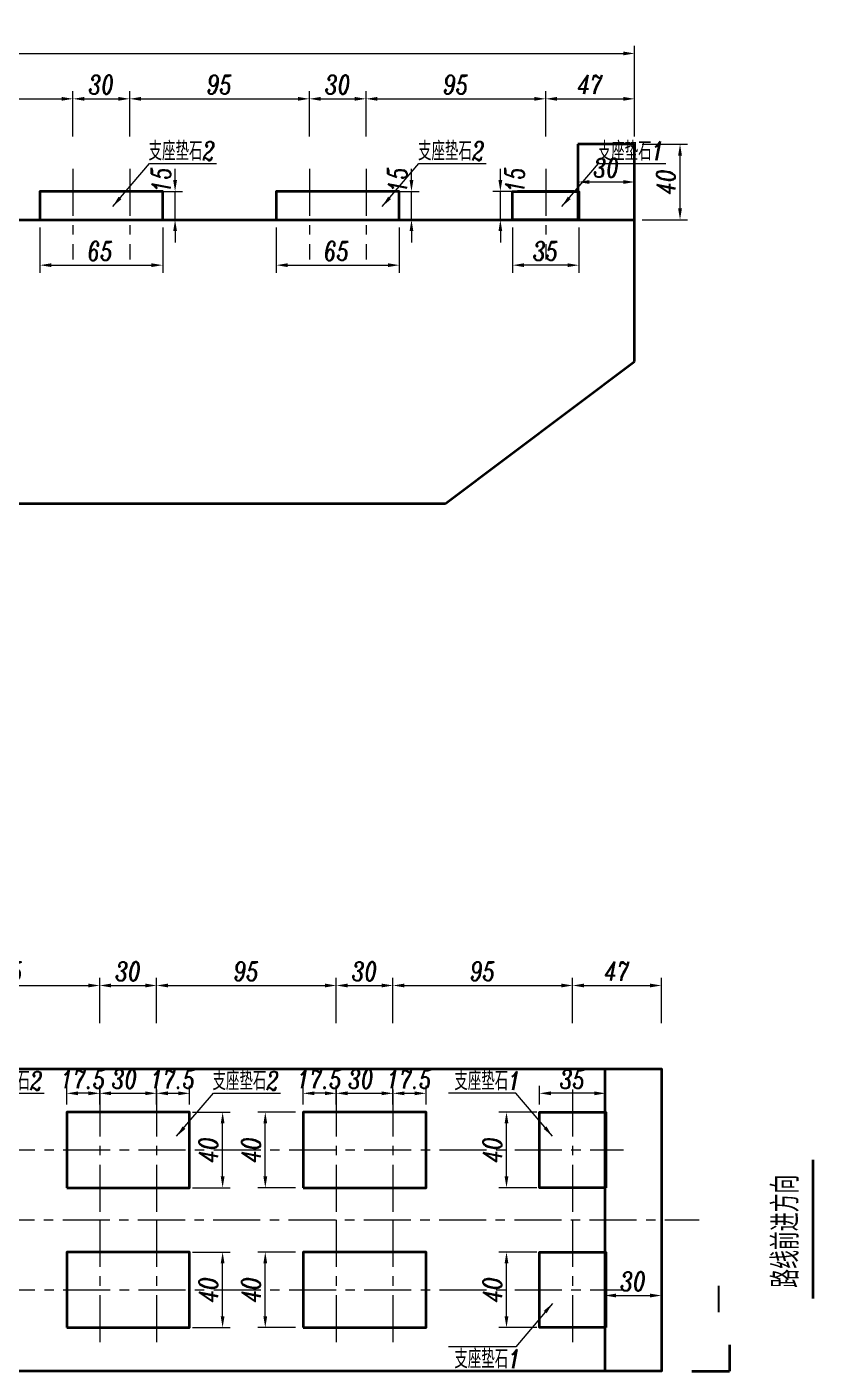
# Model space of a CAD drawing. Extents: x 4432 to 14618, y 1912 to 11991.
# Drawn here: x 10455 to 14618, y 4305 to 11417 of the extents above; entities that cross this region are included whole.
import ezdxf
from ezdxf.enums import TextEntityAlignment as Align

# ---------------------------------------------------------------- set-up
doc = ezdxf.new("R2010")
doc.units = 0
doc.linetypes.add('CENTER', pattern=[50.8, 31.75, -6.35, 6.35, -6.35])
for name, color, linetype, lineweight in [('工作线', 1, 'Continuous', 35), ('文字', 7, 'Continuous', 15), ('标注', 3, 'Continuous', 15), ('结构轮廓', 1, 'Continuous', 35), ('轴线', 2, 'CENTER', 15), ('钢筋', 1, 'Continuous', 35)]:
    doc.layers.add(name, color=color, linetype=linetype, lineweight=lineweight)
doc.styles.add('标注', font='italc1.shx', dxfattribs={"width": 0.75, "bigfont": 'fsdb.shx'})
doc.dimstyles.new('DimStyle40', dxfattribs={"dimtxt": 100, "dimasz": 60, "dimexe": 40, "dimexo": 40, "dimgap": 25, "dimtad": 1, "dimdec": 1, "dimlfac": 0.1, "dimdsep": 46, "dimtxsty": '标注', "dimsah": 1, "dimcen": 0, "dimclrd": 256, "dimclre": 256, "dimclrt": 256, "dimadec": 1, "dimazin": 2, "dimtfac": 1, "dimtdec": 4, "dimtmove": 2, "dimatfit": 3, "dimfxl": 1, "dimtolj": 1, "dimtzin": 0, "dimlwd": -1, "dimlwe": -1, "dimarcsym": 0})

# ---------------------------------------------------------------- blocks, each defined once
blk = doc.blocks.new('*D37')
at = {"layer": 'Defpoints', "color": 0}
for p in [(13668.75, 10796.25025), (13908.75, 10796.25025), (13668.75, 10396.25025)]:
    blk.add_point(p, dxfattribs=at)
at = {"layer": '标注'}
for p, q in [((13708.75, 10796.25025), (13948.75, 10796.25025)), ((13908.75, 10456.25025), (13908.75, 10736.25025)), ((13708.75, 10396.25025), (13948.75, 10396.25025))]:
    blk.add_line(p, q, dxfattribs=at)
for points in [[(13898.75, 10736.25025), (13918.75, 10736.25025), (13908.75, 10796.25025)], [(13898.75, 10456.25025), (13918.75, 10456.25025), (13908.75, 10396.25025)]]:
    blk.add_solid(points, dxfattribs=at)
at = {"layer": '标注', "insert": (13833.75, 10596.25025), "char_height": 100, "attachment_point": 5, "rotation": 90, "style": '标注'}
blk.add_mtext('\\A1;40', dxfattribs=at)
blk = doc.blocks.new('*D46')
at = {"layer": 'Defpoints', "color": 0}
for p in [(10698.75, 11036.25025), (9748.75, 10796.25025), (10698.75, 10796.25025)]:
    blk.add_point(p, dxfattribs=at)
at = {"layer": '标注'}
for p, q in [((9748.75, 10836.25025), (9748.75, 11076.25025)), ((9808.75, 11036.25025), (10638.75, 11036.25025)), ((10698.75, 10836.25025), (10698.75, 11076.25025))]:
    blk.add_line(p, q, dxfattribs=at)
for points in [[(9808.75, 11046.25025), (9808.75, 11026.25025), (9748.75, 11036.25025)], [(10638.75, 11046.25025), (10638.75, 11026.25025), (10698.75, 11036.25025)]]:
    blk.add_solid(points, dxfattribs=at)
at = {"layer": '标注', "insert": (10223.75, 11111.25025), "char_height": 100, "attachment_point": 5, "style": '标注'}
blk.add_mtext('\\A1;95', dxfattribs=at)
blk = doc.blocks.new('*D47')
at = {"layer": 'Defpoints', "color": 0}
for p in [(10998.75, 11036.25025), (10698.75, 10796.25025), (10998.75, 10796.25025)]:
    blk.add_point(p, dxfattribs=at)
at = {"layer": '标注'}
for p, q in [((10698.75, 10836.25025), (10698.75, 11076.25025)), ((10758.75, 11036.25025), (10938.75, 11036.25025)), ((10998.75, 10836.25025), (10998.75, 11076.25025))]:
    blk.add_line(p, q, dxfattribs=at)
for points in [[(10758.75, 11046.25025), (10758.75, 11026.25025), (10698.75, 11036.25025)], [(10938.75, 11046.25025), (10938.75, 11026.25025), (10998.75, 11036.25025)]]:
    blk.add_solid(points, dxfattribs=at)
at = {"layer": '标注', "insert": (10848.75, 11111.25025), "char_height": 100, "attachment_point": 5, "style": '标注'}
blk.add_mtext('\\A1;30', dxfattribs=at)
blk = doc.blocks.new('*D48')
at = {"layer": 'Defpoints', "color": 0}
for p in [(11948.75, 11036.25025), (10998.75, 10796.25025), (11948.75, 10796.25025)]:
    blk.add_point(p, dxfattribs=at)
at = {"layer": '标注'}
for p, q in [((10998.75, 10836.25025), (10998.75, 11076.25025)), ((11058.75, 11036.25025), (11888.75, 11036.25025)), ((11948.75, 10836.25025), (11948.75, 11076.25025))]:
    blk.add_line(p, q, dxfattribs=at)
for points in [[(11058.75, 11046.25025), (11058.75, 11026.25025), (10998.75, 11036.25025)], [(11888.75, 11046.25025), (11888.75, 11026.25025), (11948.75, 11036.25025)]]:
    blk.add_solid(points, dxfattribs=at)
at = {"layer": '标注', "insert": (11473.75, 11111.25025), "char_height": 100, "attachment_point": 5, "style": '标注'}
blk.add_mtext('\\A1;95', dxfattribs=at)
blk = doc.blocks.new('*D49')
at = {"layer": 'Defpoints', "color": 0}
for p in [(12248.75, 11036.25025), (11948.75, 10796.25025), (12248.75, 10796.25025)]:
    blk.add_point(p, dxfattribs=at)
at = {"layer": '标注'}
for p, q in [((11948.75, 10836.25025), (11948.75, 11076.25025)), ((12008.75, 11036.25025), (12188.75, 11036.25025)), ((12248.75, 10836.25025), (12248.75, 11076.25025))]:
    blk.add_line(p, q, dxfattribs=at)
for points in [[(12008.75, 11046.25025), (12008.75, 11026.25025), (11948.75, 11036.25025)], [(12188.75, 11046.25025), (12188.75, 11026.25025), (12248.75, 11036.25025)]]:
    blk.add_solid(points, dxfattribs=at)
at = {"layer": '标注', "insert": (12098.75, 11111.25025), "char_height": 100, "attachment_point": 5, "style": '标注'}
blk.add_mtext('\\A1;30', dxfattribs=at)
blk = doc.blocks.new('*D50')
at = {"layer": 'Defpoints', "color": 0}
for p in [(13198.75, 11036.25025), (12248.75, 10796.25025), (13198.75, 10796.25025)]:
    blk.add_point(p, dxfattribs=at)
at = {"layer": '标注'}
for p, q in [((12248.75, 10836.25025), (12248.75, 11076.25025)), ((12308.75, 11036.25025), (13138.75, 11036.25025)), ((13198.75, 10836.25025), (13198.75, 11076.25025))]:
    blk.add_line(p, q, dxfattribs=at)
for points in [[(12308.75, 11046.25025), (12308.75, 11026.25025), (12248.75, 11036.25025)], [(13138.75, 11046.25025), (13138.75, 11026.25025), (13198.75, 11036.25025)]]:
    blk.add_solid(points, dxfattribs=at)
at = {"layer": '标注', "insert": (12723.75, 11111.25025), "char_height": 100, "attachment_point": 5, "style": '标注'}
blk.add_mtext('\\A1;95', dxfattribs=at)
blk = doc.blocks.new('*D51')
at = {"layer": 'Defpoints', "color": 0}
for p in [(13668.75, 11036.25025), (13198.75, 10796.25025), (13668.75, 10796.25025)]:
    blk.add_point(p, dxfattribs=at)
at = {"layer": '标注'}
for p, q in [((13198.75, 10836.25025), (13198.75, 11076.25025)), ((13258.75, 11036.25025), (13608.75, 11036.25025)), ((13668.75, 10836.25025), (13668.75, 11076.25025))]:
    blk.add_line(p, q, dxfattribs=at)
for points in [[(13258.75, 11046.25025), (13258.75, 11026.25025), (13198.75, 11036.25025)], [(13608.75, 11046.25025), (13608.75, 11026.25025), (13668.75, 11036.25025)]]:
    blk.add_solid(points, dxfattribs=at)
at = {"layer": '标注', "insert": (13433.75, 11111.25025), "char_height": 100, "attachment_point": 5, "style": '标注'}
blk.add_mtext('\\A1;47', dxfattribs=at)
blk = doc.blocks.new('*D52')
at = {"layer": 'Defpoints', "color": 0}
for p in [(13668.75, 11276.25025), (5528.75, 11036.25025), (13668.75, 11036.25025)]:
    blk.add_point(p, dxfattribs=at)
at = {"layer": '标注'}
for p, q in [((5528.75, 11076.25025), (5528.75, 11316.25025)), ((13668.75, 11076.25025), (13668.75, 11316.25025)), ((5588.75, 11276.25025), (13608.75, 11276.25025))]:
    blk.add_line(p, q, dxfattribs=at)
for points in [[(5588.75, 11286.25025), (5588.75, 11266.25025), (5528.75, 11276.25025)], [(13608.75, 11286.25025), (13608.75, 11266.25025), (13668.75, 11276.25025)]]:
    blk.add_solid(points, dxfattribs=at)
at = {"layer": '标注', "insert": (9598.75, 11351.25025), "char_height": 100, "attachment_point": 5, "style": '标注'}
blk.add_mtext('\\A1;814', dxfattribs=at)
blk = doc.blocks.new('*D61')
at = {"layer": 'Defpoints', "color": 0}
for p in [(13510.666667, 4705.4995), (13810.666667, 4705.4995), (13810.666667, 4705.4995)]:
    blk.add_point(p, dxfattribs=at)
at = {"layer": '标注'}
blk.add_line((13570.666667, 4705.4995), (13750.666667, 4705.4995), dxfattribs=at)
for points in [[(13570.666667, 4715.4995), (13570.666667, 4695.4995), (13510.666667, 4705.4995)], [(13750.666667, 4715.4995), (13750.666667, 4695.4995), (13810.666667, 4705.4995)]]:
    blk.add_solid(points, dxfattribs=at)
at = {"layer": '标注', "insert": (13660.666667, 4780.4995), "char_height": 100, "attachment_point": 5, "style": '标注'}
blk.add_mtext('\\A1;30', dxfattribs=at)
blk = doc.blocks.new('*D10')
at = {"layer": 'Defpoints', "color": 0}
for p in [(10840.666667, 6345.4995), (9890.666667, 6105.4995), (10840.666667, 6105.4995)]:
    blk.add_point(p, dxfattribs=at)
at = {"layer": '标注'}
for p, q in [((9890.666667, 6145.4995), (9890.666667, 6385.4995)), ((9950.666667, 6345.4995), (10780.666667, 6345.4995)), ((10840.666667, 6145.4995), (10840.666667, 6385.4995))]:
    blk.add_line(p, q, dxfattribs=at)
for points in [[(9950.666667, 6355.4995), (9950.666667, 6335.4995), (9890.666667, 6345.4995)], [(10780.666667, 6355.4995), (10780.666667, 6335.4995), (10840.666667, 6345.4995)]]:
    blk.add_solid(points, dxfattribs=at)
at = {"layer": '标注', "insert": (10365.666667, 6420.5005), "char_height": 100, "attachment_point": 5, "style": '标注'}
blk.add_mtext('\\A1;95', dxfattribs=at)
blk = doc.blocks.new('*D11')
at = {"layer": 'Defpoints', "color": 0}
for p in [(11140.666667, 6345.4995), (10840.666667, 6105.4995), (11140.666667, 6105.4995)]:
    blk.add_point(p, dxfattribs=at)
at = {"layer": '标注'}
for p, q in [((10840.666667, 6145.4995), (10840.666667, 6385.4995)), ((10900.666667, 6345.4995), (11080.666667, 6345.4995)), ((11140.666667, 6145.4995), (11140.666667, 6385.4995))]:
    blk.add_line(p, q, dxfattribs=at)
for points in [[(10900.666667, 6355.4995), (10900.666667, 6335.4995), (10840.666667, 6345.4995)], [(11080.666667, 6355.4995), (11080.666667, 6335.4995), (11140.666667, 6345.4995)]]:
    blk.add_solid(points, dxfattribs=at)
at = {"layer": '标注', "insert": (10990.666667, 6420.5005), "char_height": 100, "attachment_point": 5, "style": '标注'}
blk.add_mtext('\\A1;30', dxfattribs=at)
blk = doc.blocks.new('*D12')
at = {"layer": 'Defpoints', "color": 0}
for p in [(12090.666667, 6345.4995), (11140.666667, 6105.4995), (12090.666667, 6105.4995)]:
    blk.add_point(p, dxfattribs=at)
at = {"layer": '标注'}
for p, q in [((11140.666667, 6145.4995), (11140.666667, 6385.4995)), ((11200.666667, 6345.4995), (12030.666667, 6345.4995)), ((12090.666667, 6145.4995), (12090.666667, 6385.4995))]:
    blk.add_line(p, q, dxfattribs=at)
for points in [[(11200.666667, 6355.4995), (11200.666667, 6335.4995), (11140.666667, 6345.4995)], [(12030.666667, 6355.4995), (12030.666667, 6335.4995), (12090.666667, 6345.4995)]]:
    blk.add_solid(points, dxfattribs=at)
at = {"layer": '标注', "insert": (11615.666667, 6420.5005), "char_height": 100, "attachment_point": 5, "style": '标注'}
blk.add_mtext('\\A1;95', dxfattribs=at)
blk = doc.blocks.new('*D13')
at = {"layer": 'Defpoints', "color": 0}
for p in [(12390.666667, 6345.4995), (12090.666667, 6105.4995), (12390.666667, 6105.4995)]:
    blk.add_point(p, dxfattribs=at)
at = {"layer": '标注'}
for p, q in [((12090.666667, 6145.4995), (12090.666667, 6385.4995)), ((12150.666667, 6345.4995), (12330.666667, 6345.4995)), ((12390.666667, 6145.4995), (12390.666667, 6385.4995))]:
    blk.add_line(p, q, dxfattribs=at)
for points in [[(12150.666667, 6355.4995), (12150.666667, 6335.4995), (12090.666667, 6345.4995)], [(12330.666667, 6355.4995), (12330.666667, 6335.4995), (12390.666667, 6345.4995)]]:
    blk.add_solid(points, dxfattribs=at)
at = {"layer": '标注', "insert": (12240.666667, 6420.5005), "char_height": 100, "attachment_point": 5, "style": '标注'}
blk.add_mtext('\\A1;30', dxfattribs=at)
blk = doc.blocks.new('*D14')
at = {"layer": 'Defpoints', "color": 0}
for p in [(13340.666667, 6345.4995), (12390.666667, 6105.4995), (13340.666667, 6105.4995)]:
    blk.add_point(p, dxfattribs=at)
at = {"layer": '标注'}
for p, q in [((12390.666667, 6145.4995), (12390.666667, 6385.4995)), ((12450.666667, 6345.4995), (13280.666667, 6345.4995)), ((13340.666667, 6145.4995), (13340.666667, 6385.4995))]:
    blk.add_line(p, q, dxfattribs=at)
for points in [[(12450.666667, 6355.4995), (12450.666667, 6335.4995), (12390.666667, 6345.4995)], [(13280.666667, 6355.4995), (13280.666667, 6335.4995), (13340.666667, 6345.4995)]]:
    blk.add_solid(points, dxfattribs=at)
at = {"layer": '标注', "insert": (12865.666667, 6420.5005), "char_height": 100, "attachment_point": 5, "style": '标注'}
blk.add_mtext('\\A1;95', dxfattribs=at)
blk = doc.blocks.new('*D15')
at = {"layer": 'Defpoints', "color": 0}
for p in [(13810.666667, 6345.4995), (13340.666667, 6105.4995), (13810.666667, 6105.4995)]:
    blk.add_point(p, dxfattribs=at)
at = {"layer": '标注'}
for p, q in [((13340.666667, 6145.4995), (13340.666667, 6385.4995)), ((13400.666667, 6345.4995), (13750.666667, 6345.4995)), ((13810.666667, 6145.4995), (13810.666667, 6385.4995))]:
    blk.add_line(p, q, dxfattribs=at)
for points in [[(13400.666667, 6355.4995), (13400.666667, 6335.4995), (13340.666667, 6345.4995)], [(13750.666667, 6355.4995), (13750.666667, 6335.4995), (13810.666667, 6345.4995)]]:
    blk.add_solid(points, dxfattribs=at)
at = {"layer": '标注', "insert": (13575.666667, 6420.5005), "char_height": 100, "attachment_point": 5, "style": '标注'}
blk.add_mtext('\\A1;47', dxfattribs=at)
blk = doc.blocks.new('*D70')
at = {"layer": 'Defpoints', "color": 0}
for p in [(10523.8, 10396.3), (11173.8, 10396.3), (11173.8, 10156.3)]:
    blk.add_point(p, dxfattribs=at)
at = {"layer": '标注'}
for p, q in [((10523.8, 10356.3), (10523.8, 10116.3)), ((11173.8, 10356.3), (11173.8, 10116.3)), ((10583.8, 10156.3), (11113.8, 10156.3))]:
    blk.add_line(p, q, dxfattribs=at)
for points in [[(10583.8, 10166.3), (10583.8, 10146.3), (10523.8, 10156.3)], [(11113.8, 10166.3), (11113.8, 10146.3), (11173.8, 10156.3)]]:
    blk.add_solid(points, dxfattribs=at)
at = {"layer": '标注', "insert": (10843.7, 10231.3), "char_height": 100, "attachment_point": 5, "style": '标注'}
blk.add_mtext('\\A1;65', dxfattribs=at)
blk = doc.blocks.new('*D71')
at = {"layer": 'Defpoints', "color": 0}
for p in [(10998.75, 10546.25025), (11238.75, 10546.25025), (10998.75, 10396.25025)]:
    blk.add_point(p, dxfattribs=at)
at = {"layer": '标注'}
for p, q in [((11238.75, 10606.25025), (11238.75, 10666.25025)), ((10998.75, 10546.25025), (11278.75, 10546.25025)), ((11238.75, 10396.25025), (11238.75, 10546.25025)), ((10998.75, 10396.25025), (11278.75, 10396.25025)), ((11238.75, 10336.25025), (11238.75, 10276.25025))]:
    blk.add_line(p, q, dxfattribs=at)
for points in [[(11228.75, 10606.25025), (11248.75, 10606.25025), (11238.75, 10546.25025)], [(11228.75, 10336.25025), (11248.75, 10336.25025), (11238.75, 10396.25025)]]:
    blk.add_solid(points, dxfattribs=at)
at = {"layer": '标注', "insert": (11163.749, 10609.814315), "char_height": 100, "attachment_point": 5, "rotation": 90, "style": '标注'}
blk.add_mtext('\\A1;15', dxfattribs=at)
blk = doc.blocks.new('*D72')
at = {"layer": 'Defpoints', "color": 0}
for p in [(11773.8, 10396.3), (12423.8, 10396.3), (12423.8, 10156.3)]:
    blk.add_point(p, dxfattribs=at)
at = {"layer": '标注'}
for p, q in [((11773.8, 10356.3), (11773.8, 10116.3)), ((12423.8, 10356.3), (12423.8, 10116.3)), ((11833.8, 10156.3), (12363.8, 10156.3))]:
    blk.add_line(p, q, dxfattribs=at)
for points in [[(11833.8, 10166.3), (11833.8, 10146.3), (11773.8, 10156.3)], [(12363.8, 10166.3), (12363.8, 10146.3), (12423.8, 10156.3)]]:
    blk.add_solid(points, dxfattribs=at)
at = {"layer": '标注', "insert": (12093.7, 10231.3), "char_height": 100, "attachment_point": 5, "style": '标注'}
blk.add_mtext('\\A1;65', dxfattribs=at)
blk = doc.blocks.new('*D73')
at = {"layer": 'Defpoints', "color": 0}
for p in [(12248.75, 10546.25025), (12488.75, 10546.25025), (12248.75, 10396.25025)]:
    blk.add_point(p, dxfattribs=at)
at = {"layer": '标注'}
for p, q in [((12488.75, 10606.25025), (12488.75, 10666.25025)), ((12248.75, 10546.25025), (12528.75, 10546.25025)), ((12488.75, 10396.25025), (12488.75, 10546.25025)), ((12248.75, 10396.25025), (12528.75, 10396.25025)), ((12488.75, 10336.25025), (12488.75, 10276.25025))]:
    blk.add_line(p, q, dxfattribs=at)
for points in [[(12478.75, 10606.25025), (12498.75, 10606.25025), (12488.75, 10546.25025)], [(12478.75, 10336.25025), (12498.75, 10336.25025), (12488.75, 10396.25025)]]:
    blk.add_solid(points, dxfattribs=at)
at = {"layer": '标注', "insert": (12413.749, 10609.814315), "char_height": 100, "attachment_point": 5, "rotation": 90, "style": '标注'}
blk.add_mtext('\\A1;15', dxfattribs=at)
blk = doc.blocks.new('*D74')
at = {"layer": 'Defpoints', "color": 0}
for p in [(13023.75, 10396.25025), (13373.75, 10396.25025), (13023.75, 10156.25025)]:
    blk.add_point(p, dxfattribs=at)
at = {"layer": '标注'}
for p, q in [((13023.75, 10356.25025), (13023.75, 10116.25025)), ((13373.75, 10356.25025), (13373.75, 10116.25025)), ((13313.75, 10156.25025), (13083.75, 10156.25025))]:
    blk.add_line(p, q, dxfattribs=at)
for points in [[(13083.75, 10166.25025), (13083.75, 10146.25025), (13023.75, 10156.25025)], [(13313.75, 10166.25025), (13313.75, 10146.25025), (13373.75, 10156.25025)]]:
    blk.add_solid(points, dxfattribs=at)
at = {"layer": '标注', "insert": (13198.75, 10231.25125), "char_height": 100, "attachment_point": 5, "style": '标注'}
blk.add_mtext('\\A1;35', dxfattribs=at)
blk = doc.blocks.new('*D75')
at = {"layer": 'Defpoints', "color": 0}
for p in [(12958.75, 10546.25025), (13198.75, 10546.25025), (13198.75, 10396.25025)]:
    blk.add_point(p, dxfattribs=at)
at = {"layer": '标注'}
for p, q in [((12958.75, 10606.25025), (12958.75, 10666.25025)), ((13198.75, 10546.25025), (12918.75, 10546.25025)), ((12958.75, 10396.25025), (12958.75, 10546.25025)), ((13198.75, 10396.25025), (12918.75, 10396.25025)), ((12958.75, 10336.25025), (12958.75, 10276.25025))]:
    blk.add_line(p, q, dxfattribs=at)
for points in [[(12948.75, 10606.25025), (12968.75, 10606.25025), (12958.75, 10546.25025)], [(12948.75, 10336.25025), (12968.75, 10336.25025), (12958.75, 10396.25025)]]:
    blk.add_solid(points, dxfattribs=at)
at = {"layer": '标注', "insert": (13033.751, 10609.814315), "char_height": 100, "attachment_point": 5, "rotation": 90, "style": '标注'}
blk.add_mtext('\\A1;15', dxfattribs=at)
blk = doc.blocks.new('*D76')
at = {"layer": 'Defpoints', "color": 0}
for p in [(12991.166667, 4935.4995), (13191.166667, 4935.4995), (13191.166667, 4535.4995)]:
    blk.add_point(p, dxfattribs=at)
at = {"layer": '标注'}
for p, q in [((13151.166667, 4935.4995), (12951.166667, 4935.4995)), ((12991.166667, 4595.4995), (12991.166667, 4875.4995)), ((13151.166667, 4535.4995), (12951.166667, 4535.4995))]:
    blk.add_line(p, q, dxfattribs=at)
for points in [[(12981.166667, 4875.4995), (13001.166667, 4875.4995), (12991.166667, 4935.4995)], [(12981.166667, 4595.4995), (13001.166667, 4595.4995), (12991.166667, 4535.4995)]]:
    blk.add_solid(points, dxfattribs=at)
at = {"layer": '标注', "insert": (12916.166667, 4735.4995), "char_height": 100, "attachment_point": 5, "rotation": 90, "style": '标注'}
blk.add_mtext('\\A1;40', dxfattribs=at)
blk = doc.blocks.new('*D77')
at = {"layer": 'Defpoints', "color": 0}
for p in [(12991.166667, 5675.4995), (13191.166667, 5675.4995), (13191.166667, 5275.4995)]:
    blk.add_point(p, dxfattribs=at)
at = {"layer": '标注'}
for p, q in [((13151.166667, 5675.4995), (12951.166667, 5675.4995)), ((12991.166667, 5335.4995), (12991.166667, 5615.4995)), ((13151.166667, 5275.4995), (12951.166667, 5275.4995))]:
    blk.add_line(p, q, dxfattribs=at)
for points in [[(12981.166667, 5615.4995), (13001.166667, 5615.4995), (12991.166667, 5675.4995)], [(12981.166667, 5335.4995), (13001.166667, 5335.4995), (12991.166667, 5275.4995)]]:
    blk.add_solid(points, dxfattribs=at)
at = {"layer": '标注', "insert": (12916.166667, 5475.4995), "char_height": 100, "attachment_point": 5, "rotation": 90, "style": '标注'}
blk.add_mtext('\\A1;40', dxfattribs=at)
blk = doc.blocks.new('*D84')
at = {"layer": 'Defpoints', "color": 0}
for p in [(11290.166667, 4935.4995), (11490.166667, 4935.4995), (11290.166667, 4535.4995)]:
    blk.add_point(p, dxfattribs=at)
at = {"layer": '标注'}
for p, q in [((11330.166667, 4935.4995), (11530.166667, 4935.4995)), ((11490.166667, 4595.4995), (11490.166667, 4875.4995)), ((11330.166667, 4535.4995), (11530.166667, 4535.4995))]:
    blk.add_line(p, q, dxfattribs=at)
for points in [[(11480.166667, 4875.4995), (11500.166667, 4875.4995), (11490.166667, 4935.4995)], [(11480.166667, 4595.4995), (11500.166667, 4595.4995), (11490.166667, 4535.4995)]]:
    blk.add_solid(points, dxfattribs=at)
at = {"layer": '标注', "insert": (11415.166667, 4735.4995), "char_height": 100, "attachment_point": 5, "rotation": 90, "style": '标注'}
blk.add_mtext('\\A1;40', dxfattribs=at)
blk = doc.blocks.new('*D85')
at = {"layer": 'Defpoints', "color": 0}
for p in [(11290.166667, 5675.4995), (11490.166667, 5675.4995), (11290.166667, 5275.4995)]:
    blk.add_point(p, dxfattribs=at)
at = {"layer": '标注'}
for p, q in [((11330.166667, 5675.4995), (11530.166667, 5675.4995)), ((11490.166667, 5335.4995), (11490.166667, 5615.4995)), ((11330.166667, 5275.4995), (11530.166667, 5275.4995))]:
    blk.add_line(p, q, dxfattribs=at)
for points in [[(11480.166667, 5615.4995), (11500.166667, 5615.4995), (11490.166667, 5675.4995)], [(11480.166667, 5335.4995), (11500.166667, 5335.4995), (11490.166667, 5275.4995)]]:
    blk.add_solid(points, dxfattribs=at)
at = {"layer": '标注', "insert": (11415.166667, 5475.4995), "char_height": 100, "attachment_point": 5, "rotation": 90, "style": '标注'}
blk.add_mtext('\\A1;40', dxfattribs=at)
blk = doc.blocks.new('*D86')
at = {"layer": 'Defpoints', "color": 0}
for p in [(11715.8, 4935.5), (11915.8, 4935.5), (11915.8, 4535.5)]:
    blk.add_point(p, dxfattribs=at)
at = {"layer": '标注'}
for p, q in [((11875.8, 4935.5), (11675.8, 4935.5)), ((11715.8, 4595.5), (11715.8, 4875.5)), ((11875.8, 4535.5), (11675.8, 4535.5))]:
    blk.add_line(p, q, dxfattribs=at)
for points in [[(11705.8, 4875.5), (11725.8, 4875.5), (11715.8, 4935.5)], [(11705.8, 4595.5), (11725.8, 4595.5), (11715.8, 4535.5)]]:
    blk.add_solid(points, dxfattribs=at)
at = {"layer": '标注', "insert": (11640.8, 4735.5), "char_height": 100, "attachment_point": 5, "rotation": 90, "style": '标注'}
blk.add_mtext('\\A1;40', dxfattribs=at)
blk = doc.blocks.new('*D87')
at = {"layer": 'Defpoints', "color": 0}
for p in [(11715.8, 5675.5), (11915.8, 5675.5), (11915.8, 5275.5)]:
    blk.add_point(p, dxfattribs=at)
at = {"layer": '标注'}
for p, q in [((11875.8, 5675.5), (11675.8, 5675.5)), ((11715.8, 5335.5), (11715.8, 5615.5)), ((11875.8, 5275.5), (11675.8, 5275.5))]:
    blk.add_line(p, q, dxfattribs=at)
for points in [[(11705.8, 5615.5), (11725.8, 5615.5), (11715.8, 5675.5)], [(11705.8, 5335.5), (11725.8, 5335.5), (11715.8, 5275.5)]]:
    blk.add_solid(points, dxfattribs=at)
at = {"layer": '标注', "insert": (11640.8, 5475.5), "char_height": 100, "attachment_point": 5, "rotation": 90, "style": '标注'}
blk.add_mtext('\\A1;40', dxfattribs=at)
blk = doc.blocks.new('*D98')
at = {"layer": 'Defpoints', "color": 0}
for p in [(11315.7, 5775.1), (11140.7, 5675.5), (11315.7, 5675.5)]:
    blk.add_point(p, dxfattribs=at)
at = {"layer": '标注'}
for p, q in [((11140.7, 5715.5), (11140.7, 5815.1)), ((11200.7, 5775.1), (11255.7, 5775.1)), ((11315.7, 5715.5), (11315.7, 5815.1))]:
    blk.add_line(p, q, dxfattribs=at)
for points in [[(11200.7, 5785.1), (11200.7, 5765.1), (11140.7, 5775.1)], [(11255.7, 5785.1), (11255.7, 5765.1), (11315.7, 5775.1)]]:
    blk.add_solid(points, dxfattribs=at)
at = {"layer": '标注', "insert": (11228.2, 5850.6), "char_height": 100, "attachment_point": 5, "style": '标注'}
blk.add_mtext('\\A1;17.5', dxfattribs=at)
blk = doc.blocks.new('*D99')
at = {"layer": 'Defpoints', "color": 0}
for p in [(10665.7, 5775.1), (10665.7, 5675.5), (10840.7, 5675.5)]:
    blk.add_point(p, dxfattribs=at)
at = {"layer": '标注'}
for p, q in [((10665.7, 5715.5), (10665.7, 5815.1)), ((10780.7, 5775.1), (10725.7, 5775.1)), ((10840.7, 5715.5), (10840.7, 5815.1))]:
    blk.add_line(p, q, dxfattribs=at)
for points in [[(10725.7, 5785.1), (10725.7, 5765.1), (10665.7, 5775.1)], [(10780.7, 5785.1), (10780.7, 5765.1), (10840.7, 5775.1)]]:
    blk.add_solid(points, dxfattribs=at)
at = {"layer": '标注', "insert": (10753.2, 5850.6), "char_height": 100, "attachment_point": 5, "style": '标注'}
blk.add_mtext('\\A1;17.5', dxfattribs=at)
blk = doc.blocks.new('*D100')
at = {"layer": 'Defpoints', "color": 0}
for p in [(11140.7, 5775.1), (10840.7, 5675.5), (11140.7, 5675.5)]:
    blk.add_point(p, dxfattribs=at)
at = {"layer": '标注'}
for p, q in [((10840.7, 5715.5), (10840.7, 5815.1)), ((10900.7, 5775.1), (11080.7, 5775.1)), ((11140.7, 5715.5), (11140.7, 5815.1))]:
    blk.add_line(p, q, dxfattribs=at)
for points in [[(10900.7, 5785.1), (10900.7, 5765.1), (10840.7, 5775.1)], [(11080.7, 5785.1), (11080.7, 5765.1), (11140.7, 5775.1)]]:
    blk.add_solid(points, dxfattribs=at)
at = {"layer": '标注', "insert": (10971.6, 5850.6), "char_height": 100, "attachment_point": 5, "style": '标注'}
blk.add_mtext('\\A1;30', dxfattribs=at)
blk = doc.blocks.new('*D101')
at = {"layer": 'Defpoints', "color": 0}
for p in [(12565.7, 5775.1), (12390.7, 5675.5), (12565.7, 5675.5)]:
    blk.add_point(p, dxfattribs=at)
at = {"layer": '标注'}
for p, q in [((12390.7, 5715.5), (12390.7, 5815.1)), ((12450.7, 5775.1), (12505.7, 5775.1)), ((12565.7, 5715.5), (12565.7, 5815.1))]:
    blk.add_line(p, q, dxfattribs=at)
for points in [[(12450.7, 5785.1), (12450.7, 5765.1), (12390.7, 5775.1)], [(12505.7, 5785.1), (12505.7, 5765.1), (12565.7, 5775.1)]]:
    blk.add_solid(points, dxfattribs=at)
at = {"layer": '标注', "insert": (12478.2, 5850.6), "char_height": 100, "attachment_point": 5, "style": '标注'}
blk.add_mtext('\\A1;17.5', dxfattribs=at)
blk = doc.blocks.new('*D102')
at = {"layer": 'Defpoints', "color": 0}
for p in [(11915.7, 5775.1), (11915.7, 5675.5), (12090.7, 5675.5)]:
    blk.add_point(p, dxfattribs=at)
at = {"layer": '标注'}
for p, q in [((11915.7, 5715.5), (11915.7, 5815.1)), ((12030.7, 5775.1), (11975.7, 5775.1)), ((12090.7, 5715.5), (12090.7, 5815.1))]:
    blk.add_line(p, q, dxfattribs=at)
for points in [[(11975.7, 5785.1), (11975.7, 5765.1), (11915.7, 5775.1)], [(12030.7, 5785.1), (12030.7, 5765.1), (12090.7, 5775.1)]]:
    blk.add_solid(points, dxfattribs=at)
at = {"layer": '标注', "insert": (12003.2, 5850.6), "char_height": 100, "attachment_point": 5, "style": '标注'}
blk.add_mtext('\\A1;17.5', dxfattribs=at)
blk = doc.blocks.new('*D103')
at = {"layer": 'Defpoints', "color": 0}
for p in [(12390.7, 5775.1), (12090.7, 5675.5), (12390.7, 5675.5)]:
    blk.add_point(p, dxfattribs=at)
at = {"layer": '标注'}
for p, q in [((12090.7, 5715.5), (12090.7, 5815.1)), ((12150.7, 5775.1), (12330.7, 5775.1)), ((12390.7, 5715.5), (12390.7, 5815.1))]:
    blk.add_line(p, q, dxfattribs=at)
for points in [[(12150.7, 5785.1), (12150.7, 5765.1), (12090.7, 5775.1)], [(12330.7, 5785.1), (12330.7, 5765.1), (12390.7, 5775.1)]]:
    blk.add_solid(points, dxfattribs=at)
at = {"layer": '标注', "insert": (12221.6, 5850.6), "char_height": 100, "attachment_point": 5, "style": '标注'}
blk.add_mtext('\\A1;30', dxfattribs=at)
blk = doc.blocks.new('*D104')
at = {"layer": 'Defpoints', "color": 0}
for p in [(13165.7, 5775.1), (13165.7, 5675.5), (13515.7, 5675.5)]:
    blk.add_point(p, dxfattribs=at)
at = {"layer": '标注'}
for p, q in [((13165.7, 5715.5), (13165.7, 5815.1)), ((13455.7, 5775.1), (13225.7, 5775.1)), ((13515.7, 5715.5), (13515.7, 5815.1))]:
    blk.add_line(p, q, dxfattribs=at)
for points in [[(13225.7, 5785.1), (13225.7, 5765.1), (13165.7, 5775.1)], [(13455.7, 5785.1), (13455.7, 5765.1), (13515.7, 5775.1)]]:
    blk.add_solid(points, dxfattribs=at)
at = {"layer": '标注', "insert": (13340.7, 5850.1), "char_height": 100, "attachment_point": 5, "style": '标注'}
blk.add_mtext('\\A1;35', dxfattribs=at)
blk = doc.blocks.new('*D107')
at = {"layer": 'Defpoints', "color": 0}
for p in [(13368.75, 10796.25025), (13668.75, 10796.25025), (13368.75, 10596.25025)]:
    blk.add_point(p, dxfattribs=at)
at = {"layer": '标注'}
for p, q in [((13368.75, 10756.25025), (13368.75, 10556.25025)), ((13668.75, 10756.25025), (13668.75, 10556.25025)), ((13608.75, 10596.25025), (13428.75, 10596.25025))]:
    blk.add_line(p, q, dxfattribs=at)
for points in [[(13428.75, 10606.25025), (13428.75, 10586.25025), (13368.75, 10596.25025)], [(13608.75, 10606.25025), (13608.75, 10586.25025), (13668.75, 10596.25025)]]:
    blk.add_solid(points, dxfattribs=at)
at = {"layer": '标注', "insert": (13518.75, 10671.25025), "char_height": 100, "attachment_point": 5, "style": '标注'}
blk.add_mtext('\\A1;30', dxfattribs=at)

msp = doc.modelspace()

# ---------------------------------------------------------------- linework, layer by layer
at = {"layer": '工作线'}
for p, q in [((14610.67, 5423.59), (14610.67, 4690.5)), ((14170.67, 4443.97), (14170.67, 4305.5)), ((13970.67, 4305.5), (14170.67, 4305.5))]:
    msp.add_line(p, q, dxfattribs=at)
for points in [[(14617.67, 5520.5), (14617.67, 5417.94), (14568.33, 5389.46), (14617.67, 5520.5)], [(14163.67, 4521.5), (14163.67, 4438.32), (14205, 4414.46), (14163.67, 4521.5)]]:
    msp.add_solid(points, dxfattribs=at)
at = {"layer": '结构轮廓'}
for p, q in [((13348.25, 10546.25), (13049.25, 10546.25)), ((9598.75, 10396.25), (13668.75, 10396.25)), ((13668.75, 9646.25), (13668.75, 10396.25)), ((12668.75, 8896.25), (13668.75, 9646.25)), ((6528.75, 8896.25), (12668.75, 8896.25)), ((13510.67, 5905.5), (13510.67, 4305.5))]:
    msp.add_line(p, q, dxfattribs=at)
at = {"layer": '结构轮廓', "flags": 128}
for points in [[(5670.67, 5905.5), (13810.67, 5905.5), (13810.67, 4305.5), (5670.67, 4305.5)], [(10665.67, 5275.5), (11315.67, 5275.5), (11315.67, 5675.5), (10665.67, 5675.5)], [(11915.67, 5275.5), (12565.67, 5275.5), (12565.67, 5675.5), (11915.67, 5675.5)], [(13515.67, 5275.5), (13165.67, 5275.5), (13165.67, 5675.5), (13515.67, 5675.5)], [(10665.67, 4535.5), (11315.67, 4535.5), (11315.67, 4935.5), (10665.67, 4935.5)], [(11915.67, 4535.5), (12565.67, 4535.5), (12565.67, 4935.5), (11915.67, 4935.5)], [(13515.67, 4535.5), (13165.67, 4535.5), (13165.67, 4935.5), (13515.67, 4935.5)]]:
    msp.add_lwpolyline(points, close=True, dxfattribs=at)
at = {"layer": '轴线', "ltscale": 7.834646}
for p, q in [((10698.75, 10666.25), (10698.75, 10186.25)), ((10998.75, 10666.25), (10998.75, 10186.25)), ((11948.75, 10666.25), (11948.75, 10186.25)), ((12248.75, 10666.25), (12248.75, 10186.25)), ((13198.75, 10666.25), (13198.75, 10186.25)), ((10840.67, 5795.5), (10840.67, 5105.5)), ((11140.67, 5795.5), (11140.67, 5105.5)), ((12090.67, 5795.5), (12090.67, 5105.5)), ((12390.67, 5795.5), (12390.67, 5105.5)), ((13340.67, 5795.5), (13340.67, 5105.5)), ((5871.17, 5475.5), (13610.17, 5475.5)), ((5470.67, 5105.5), (14010.67, 5105.5)), ((10840.67, 5105.5), (10840.67, 4415.5)), ((11140.67, 5105.5), (11140.67, 4415.5)), ((12090.67, 5105.5), (12090.67, 4415.5)), ((12390.67, 5105.5), (12390.67, 4415.5)), ((13340.67, 5105.5), (13340.67, 4415.5)), ((5871.17, 4735.5), (13610.17, 4735.5))]:
    msp.add_line(p, q, dxfattribs=at)
at = {"layer": '钢筋'}
for p, q in [((13668.75, 10796.25), (13368.75, 10796.25)), ((13368.75, 10796.25), (13368.75, 10396.25)), ((13668.75, 10396.25), (13668.75, 10796.25))]:
    msp.add_line(p, q, dxfattribs=at)
for points in [[(10523.75, 10396.25), (11173.75, 10396.25), (11173.75, 10546.25), (10523.75, 10546.25)], [(11773.75, 10396.25), (12423.75, 10396.25), (12423.75, 10546.25), (11773.75, 10546.25)], [(13373.75, 10396.25), (13023.75, 10396.25), (13023.75, 10546.25), (13373.75, 10546.25)]]:
    msp.add_lwpolyline(points, close=True, dxfattribs=at)

# ---------------------------------------------------------------- texts
at = {"layer": '文字', "linetype": 'Continuous', "style": '标注', "width": 0.75}
for s, p in [('支座垫石2', (11098.36, 10709.87)), ('支座垫石2', (12523.36, 10709.87)), ('支座垫石1', (13473.36, 10709.87)), ('支座垫石2', (10186.52, 5791.2)), ('支座垫石2', (11436.52, 5791.2)), ('支座垫石1', (12715.38, 5791.2)), ('支座垫石1', (12715.38, 4319.8))]:
    msp.add_text(s, height=100, dxfattribs=at).set_placement(p)
at = {"layer": '文字', "style": '标注', "width": 0.75}
msp.add_text('路线前进方向', height=140, rotation=90, dxfattribs=at).set_placement((14578.67, 5045.5), align=Align.BOTTOM_CENTER)
msp.add_text('Ⅰ', height=160, dxfattribs=at).set_placement((14170.67, 4553.5), align=Align.BOTTOM_RIGHT)

# ---------------------------------------------------------------- dimensions: what is measured, and where the dimension line sits
at = {"layer": '标注'}
for base, p1, p2, picture, middle in [((13668.75, 11276.25), (5528.75, 11036.25), (13668.75, 11036.25), '*D52', (9598.75, 11351.25)), ((10698.75, 11036.25), (9748.75, 10796.25), (10698.75, 10796.25), '*D46', (10223.75, 11111.25)), ((10998.75, 11036.25), (10698.75, 10796.25), (10998.75, 10796.25), '*D47', (10848.75, 11111.25)), ((11948.75, 11036.25), (10998.75, 10796.25), (11948.75, 10796.25), '*D48', (11473.75, 11111.25)), ((12248.75, 11036.25), (11948.75, 10796.25), (12248.75, 10796.25), '*D49', (12098.75, 11111.25)), ((13198.75, 11036.25), (12248.75, 10796.25), (13198.75, 10796.25), '*D50', (12723.75, 11111.25)), ((13668.75, 11036.25), (13198.75, 10796.25), (13668.75, 10796.25), '*D51', (13433.75, 11111.25))]:
    dim = msp.add_linear_dim(base=base, p1=p1, p2=p2, dimstyle='DimStyle40', override={"dimtxsty": '标注'}, dxfattribs=at)
    dim.commit()
    dim.dimension.update_dxf_attribs({"geometry": picture, "text_midpoint": middle})
for base, p1, p2, picture, middle in [((13368.75, 10596.25), (13668.75, 10796.25), (13368.75, 10796.25), '*D107', (13518.75, 10671.25)), ((13165.67, 5775.11), (13515.67, 5675.5), (13165.67, 5675.5), '*D104', (13340.67, 5850.11))]:
    dim = msp.add_linear_dim(base=base, p1=p1, p2=p2, angle=180, dimstyle='DimStyle40', dxfattribs=at)
    dim.commit()
    dim.dimension.update_dxf_attribs({"geometry": picture, "text_midpoint": middle})
for base, p1, p2, picture, middle in [((13908.75, 10796.25), (13668.75, 10396.25), (13668.75, 10796.25), '*D37', (13833.75, 10596.25)), ((11490.17, 5675.5), (11290.17, 5275.5), (11290.17, 5675.5), '*D85', (11415.17, 5475.5)), ((11715.84, 5675.5), (11915.84, 5275.5), (11915.84, 5675.5), '*D87', (11640.84, 5475.5)), ((12991.17, 5675.5), (13191.17, 5275.5), (13191.17, 5675.5), '*D77', (12916.17, 5475.5)), ((11490.17, 4935.5), (11290.17, 4535.5), (11290.17, 4935.5), '*D84', (11415.17, 4735.5)), ((11715.84, 4935.5), (11915.84, 4535.5), (11915.84, 4935.5), '*D86', (11640.84, 4735.5)), ((12991.17, 4935.5), (13191.17, 4535.5), (13191.17, 4935.5), '*D76', (12916.17, 4735.5))]:
    dim = msp.add_linear_dim(base=base, p1=p1, p2=p2, angle=90, dimstyle='DimStyle40', override={"dimtxsty": '标注'}, dxfattribs=at)
    dim.commit()
    dim.dimension.update_dxf_attribs({"geometry": picture, "text_midpoint": middle})
for base, p1, p2, angle, override, picture, middle in [((11238.75, 10546.25), (10998.75, 10396.25), (10998.75, 10546.25), 90, {"dimexo": 0, "dimtxsty": '标注'}, '*D71', (11163.75, 10609.81)), ((12488.75, 10546.25), (12248.75, 10396.25), (12248.75, 10546.25), 90, {"dimexo": 0, "dimtxsty": '标注'}, '*D73', (12413.75, 10609.81)), ((12958.75, 10546.25), (13198.75, 10396.25), (13198.75, 10546.25), 90, {"dimexo": 0, "dimtxsty": '标注'}, '*D75', (13033.75, 10609.81)), ((13023.75, 10156.25), (13373.75, 10396.25), (13023.75, 10396.25), 180, {"dimtxsty": '标注'}, '*D74', (13198.75, 10231.25))]:
    dim = msp.add_linear_dim(base=base, p1=p1, p2=p2, angle=angle, dimstyle='DimStyle40', override=override, dxfattribs=at)
    dim.commit()
    dim.dimension.update_dxf_attribs({"geometry": picture, "text_midpoint": middle, "dimtype": 160})
for base, p1, p2, picture, middle in [((11173.75, 10156.25), (10523.75, 10396.25), (11173.75, 10396.25), '*D70', (10843.69, 10231.25)), ((12423.75, 10156.25), (11773.75, 10396.25), (12423.75, 10396.25), '*D72', (12093.69, 10231.25)), ((10840.67, 6345.5), (9890.67, 6105.5), (10840.67, 6105.5), '*D10', (10365.67, 6420.5)), ((11140.67, 6345.5), (10840.67, 6105.5), (11140.67, 6105.5), '*D11', (10990.67, 6420.5)), ((12090.67, 6345.5), (11140.67, 6105.5), (12090.67, 6105.5), '*D12', (11615.67, 6420.5)), ((12390.67, 6345.5), (12090.67, 6105.5), (12390.67, 6105.5), '*D13', (12240.67, 6420.5)), ((13340.67, 6345.5), (12390.67, 6105.5), (13340.67, 6105.5), '*D14', (12865.67, 6420.5)), ((13810.67, 6345.5), (13340.67, 6105.5), (13810.67, 6105.5), '*D15', (13575.67, 6420.5))]:
    dim = msp.add_linear_dim(base=base, p1=p1, p2=p2, dimstyle='DimStyle40', override={"dimtxsty": '标注'}, dxfattribs=at)
    dim.commit()
    dim.dimension.update_dxf_attribs({"geometry": picture, "text_midpoint": middle, "dimtype": 160})
for base, p1, p2, picture, middle in [((10665.67, 5775.11), (10840.67, 5675.5), (10665.67, 5675.5), '*D99', (10753.17, 5850.6)), ((11915.67, 5775.11), (12090.67, 5675.5), (11915.67, 5675.5), '*D102', (12003.17, 5850.6))]:
    dim = msp.add_linear_dim(base=base, p1=p1, p2=p2, angle=180, dimstyle='DimStyle40', dxfattribs=at)
    dim.commit()
    dim.dimension.update_dxf_attribs({"geometry": picture, "text_midpoint": middle, "dimtype": 160})
for base, p1, p2, picture, middle in [((11140.67, 5775.11), (10840.67, 5675.5), (11140.67, 5675.5), '*D100', (10971.6, 5850.6)), ((11315.67, 5775.11), (11140.67, 5675.5), (11315.67, 5675.5), '*D98', (11228.17, 5850.6)), ((12390.67, 5775.11), (12090.67, 5675.5), (12390.67, 5675.5), '*D103', (12221.6, 5850.6)), ((12565.67, 5775.11), (12390.67, 5675.5), (12565.67, 5675.5), '*D101', (12478.17, 5850.6))]:
    dim = msp.add_linear_dim(base=base, p1=p1, p2=p2, dimstyle='DimStyle40', dxfattribs=at)
    dim.commit()
    dim.dimension.update_dxf_attribs({"geometry": picture, "text_midpoint": middle, "dimtype": 160})
dim = msp.add_aligned_dim(p1=(13510.67, 4705.5), p2=(13810.67, 4705.5), distance=0, dimstyle='DimStyle40', override={"dimtxsty": '标注'}, dxfattribs=at)
dim.commit()
dim.dimension.update_dxf_attribs({"geometry": '*D61', "text_midpoint": (13660.67, 4780.5)})

# ---------------------------------------------------------------- leaders
for points in [[(10908.96, 10466.33), (11103.21, 10694.96), (11458.64, 10694.96)], [(12333.96, 10466.33), (12528.21, 10694.96), (12883.64, 10694.96)], [(13283.96, 10466.33), (13478.21, 10694.96), (13833.64, 10694.96)], [(9997.12, 5547.66), (10191.37, 5776.28), (10546.8, 5776.28)], [(11247.12, 5547.66), (11441.37, 5776.28), (11796.8, 5776.28)], [(13234.21, 5547.66), (13039.96, 5776.28), (12684.53, 5776.28)], [(13234.21, 4663.34), (13039.96, 4434.72), (12684.53, 4434.72)]]:
    msp.add_leader(points, dimstyle='DimStyle40', dxfattribs=at)

doc.saveas('drawing.dxf')
